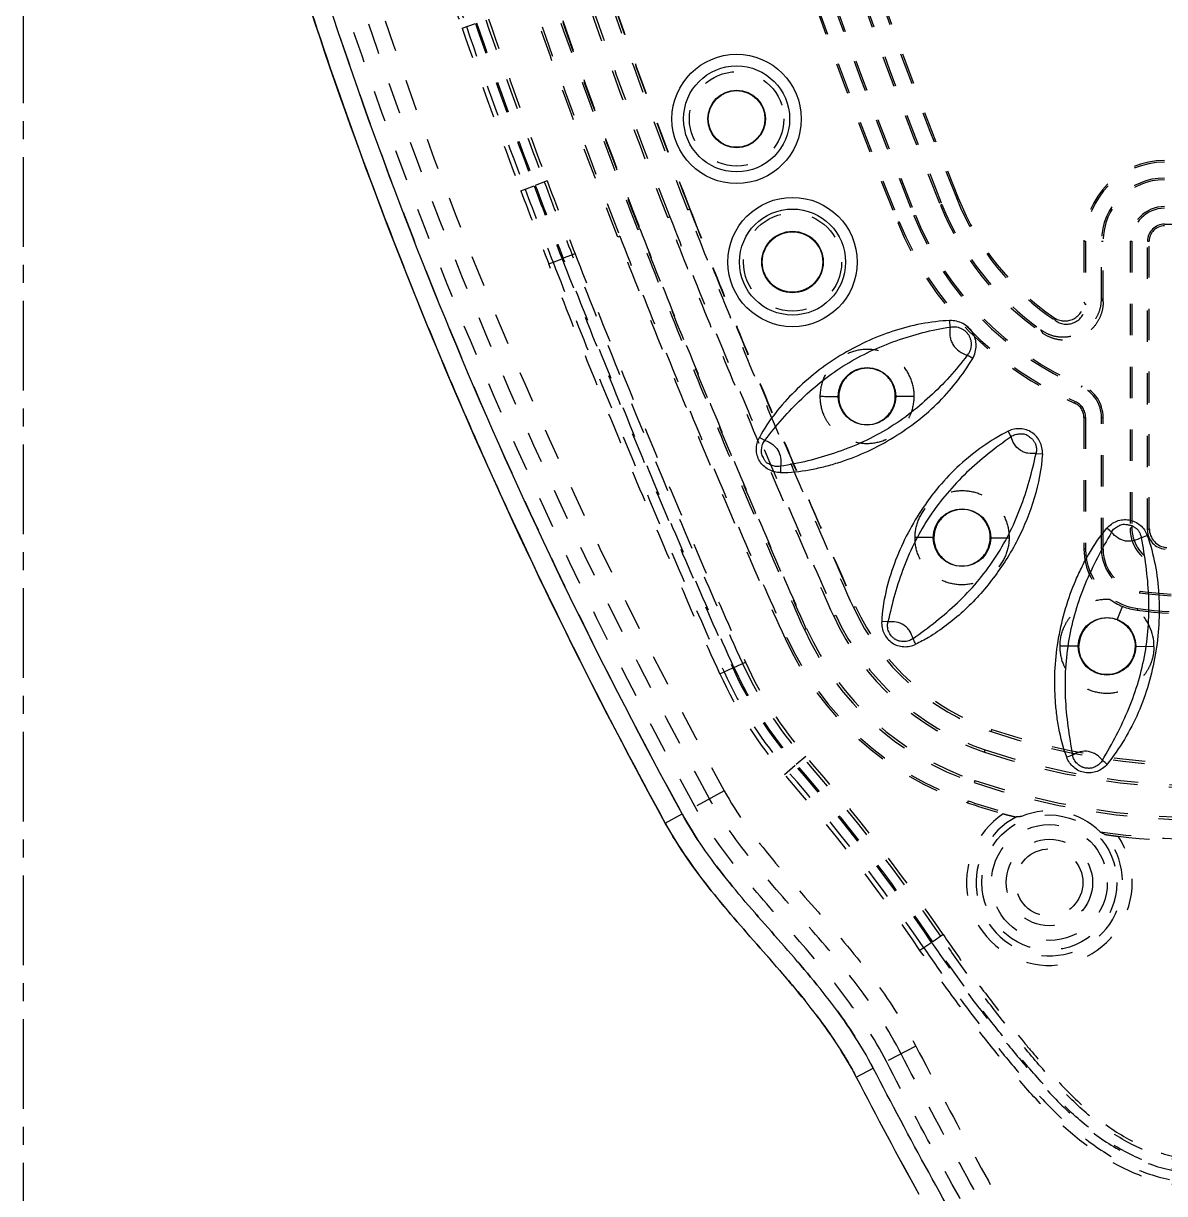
# Model space of a CAD drawing. Header units: millimetres. Extents: x 629 to 2024, y -4394 to 1386.
# Drawn here: x 1270 to 1329.4, y 0.1 to 61.1 of the extents above; entities that cross this region are included whole.
import ezdxf

# ---------------------------------------------------------------- set-up
doc = ezdxf.new("R2010")
doc.units = ezdxf.units.MM
doc.header["$LTSCALE"] = 16.335
doc.linetypes.add('CENTER', pattern=[0.6, 0.375, -0.075, 0.075, -0.075])
doc.linetypes.add('HIDDEN', pattern=[0.2, 0.1, -0.1])
doc.layers.get('0').update_dxf_attribs({"linetype": 'CONTINUOUS'})
doc.layers.add('DEFAULT_2', color=8, linetype='HIDDEN')

msp = doc.modelspace()

# ---------------------------------------------------------------- linework, layer by layer
at = {"color": 1, "linetype": 'CENTER', "ltscale": 0.762963}
msp.add_line((1269.995, -17.882, 0), (1269.995, 208.118), dxfattribs=at)
at = {"color": 7, "linetype": 'Continuous'}
for p, q in [((1318.249, 45.25), (1318.239, 45.584)), ((1319.428, 43.613), (1319.138, 43.778)), ((1312.453, 41.638), (1312.424, 41.638)), ((1315.395, 41.638), (1315.424, 41.638)), ((1321.421, 39.538), (1321.278, 39.832)), ((1308.608, 39.347), (1308.316, 39.504)), ((1322.726, 38.669), (1323.053, 38.652)), ((1309.417, 38.005), (1309.42, 37.674)), ((1326.654, 34.563), (1326.406, 34.772)), ((1317.403, 34.284), (1317.369, 34.284)), ((1320.336, 34.284), (1320.369, 34.284)), ((1328.208, 34.291), (1328.512, 34.404)), ((1315.012, 29.9), (1314.685, 29.917)), ((1324.953, 28.631), (1324.916, 28.631)), ((1327.88, 28.631), (1327.916, 28.631)), ((1324.625, 22.97), (1324.32, 22.858)), ((1303.313, 19.619), (1303.416, 19.431)), ((1303.416, 19.431), (1304.293, 19.911)), ((1313.361, 6.203), (1314.249, 6.662))]:
    msp.add_line(p, q, dxfattribs=at)
for centre, radius in [((1307.131, 56.084), 3.366), ((1307.131, 56.084), 2.76), ((1307.131, 56.084), 1.501), ((1307.131, 56.084), 1.475), ((1310.042, 48.633), 3.366), ((1310.042, 48.633), 2.76), ((1310.042, 48.633), 1.6), ((1310.042, 48.633), 1.573), ((1313.924, 41.638), 1.5), ((1318.869, 34.284), 1.5), ((1326.416, 28.63), 1.5)]:
    msp.add_circle(centre, radius, dxfattribs=at)
for centre, radius, start, end in [((1517.427, 138.406), 244.782, 197.16485, 201.0437), ((1522.253, 140.251), 249.949, 201.04116, 203.76382), ((1525.572, 141.706), 253.573, 203.76254, 204.92152), ((1530.9, 144.231), 259.468, 204.93142, 208.70222), ((1537.666, 122.183), 252.515, 207.34207, 208.90822), ((1533.457, 119.935), 247.744, 207.32712, 208.92344), ((1533.362, 119.882), 247.636, 207.32651, 208.92489)]:
    msp.add_arc(centre, radius, start, end, dxfattribs=at)
for points, knots in [([(1304.293, 19.911), (1300.217, 27.345), (1292.779, 42.615), (1286.932, 58.567), (1284.439, 66.669)], [0, 0, 0, 0, 0.500022, 1, 1, 1, 1]), ([(1318.239, 45.584), (1317.736, 45.569), (1316.729, 45.446), (1315.263, 45.058), (1313.852, 44.503), (1312.515, 43.787), (1311.27, 42.923), (1310.134, 41.918), (1309.122, 40.789), (1308.555, 39.948), (1308.316, 39.504)], [0, 0, 0, 0, 0.124917, 0.250077, 0.375018, 0.500004, 0.624988, 0.749924, 0.875093, 1, 1, 1, 1]), ([(1308.608, 39.347), (1309.176, 40.128), (1310.47, 41.579), (1312.752, 43.404), (1315.413, 44.613), (1317.294, 45.102), (1318.249, 45.25)], [0, 0, 0, 0, 0.249933, 0.5, 0.750055, 1, 1, 1, 1]), ([(1318.249, 45.25), (1318.228, 45.097), (1318.218, 44.859), (1318.286, 44.55), (1318.422, 44.258), (1318.704, 43.965), (1318.992, 43.829), (1319.138, 43.778)], [0, 0, 0, 0, 0.245826, 0.372315, 0.500612, 0.754168, 1, 1, 1, 1]), ([(1319.428, 43.613), (1319.542, 43.814), (1319.665, 44.284), (1319.483, 44.99), (1318.944, 45.481), (1318.471, 45.591), (1318.239, 45.584)], [0, 0, 0, 0, 0.24994, 0.499915, 0.749846, 1, 1, 1, 1]), ([(1318.249, 45.25), (1318.295, 45.258), (1318.388, 45.268), (1318.529, 45.267), (1318.667, 45.24), (1318.797, 45.187), (1318.922, 45.125), (1319.02, 45.059), (1319.086, 44.994), (1319.132, 44.941), (1319.176, 44.886), (1319.206, 44.849), (1319.215, 44.828)], [0, 0, 0, 0, 0.124911, 0.250137, 0.374824, 0.500001, 0.624965, 0.749911, 0.812441, 0.874921, 0.937465, 1, 1, 1, 1]), ([(1319.215, 44.828), (1319.23, 44.81), (1319.248, 44.766), (1319.276, 44.702), (1319.301, 44.637), (1319.329, 44.548), (1319.34, 44.431), (1319.338, 44.291), (1319.326, 44.175), (1319.305, 44.083), (1319.272, 43.996), (1319.218, 43.892), (1319.166, 43.814), (1319.138, 43.778)], [0, 0, 0, 0, 0.062536, 0.125081, 0.18751, 0.250013, 0.374962, 0.499884, 0.625079, 0.687479, 0.749914, 0.87514, 1, 1, 1, 1]), ([(1319.138, 43.778), (1318.561, 43.002), (1317.249, 41.568), (1314.94, 39.776), (1312.26, 38.61), (1310.373, 38.143), (1309.417, 38.005)], [0, 0, 0, 0, 0.249943, 0.5, 0.750067, 1, 1, 1, 1]), ([(1309.42, 37.674), (1309.924, 37.674), (1310.681, 37.757), (1311.667, 37.972), (1312.639, 38.243), (1313.821, 38.691), (1315.166, 39.39), (1316.424, 40.237), (1317.577, 41.222), (1318.593, 42.348), (1319.168, 43.181), (1319.428, 43.613)], [0, 0, 0, 0, 0.124888, 0.187536, 0.250094, 0.375001, 0.499959, 0.625002, 0.749994, 0.87502, 1, 1, 1, 1]), ([(1315.395, 41.638), (1315.397, 41.829), (1315.322, 42.215), (1314.996, 42.704), (1314.506, 43.029), (1313.929, 43.142), (1313.353, 43.026), (1312.945, 42.754), (1312.699, 42.457), (1312.515, 42.12), (1312.455, 41.829), (1312.453, 41.638)], [0, 0, 0, 0, 0.124895, 0.249769, 0.374657, 0.499589, 0.624526, 0.749473, 0.812231, 0.875021, 1, 1, 1, 1]), ([(1312.453, 41.638), (1312.452, 41.447), (1312.526, 41.06), (1312.852, 40.571), (1313.342, 40.246), (1313.919, 40.134), (1314.495, 40.25), (1314.904, 40.522), (1315.15, 40.818), (1315.334, 41.156), (1315.394, 41.447), (1315.395, 41.638)], [0, 0, 0, 0, 0.124912, 0.24979, 0.374693, 0.499628, 0.624565, 0.74952, 0.812272, 0.875043, 1, 1, 1, 1]), ([(1321.278, 39.832), (1320.361, 39.362), (1319.073, 38.459), (1317.645, 36.963), (1316.718, 35.715), (1315.942, 34.369), (1315.315, 32.948), (1314.862, 31.461), (1314.709, 30.433), (1314.685, 29.917)], [0, 0, 0, 0, 0.249618, 0.374694, 0.499739, 0.624811, 0.749834, 0.87501, 1, 1, 1, 1]), ([(1323.053, 38.652), (1323.064, 38.865), (1322.976, 39.301), (1322.545, 39.812), (1321.907, 40.012), (1321.47, 39.925), (1321.278, 39.832)], [0, 0, 0, 0, 0.250148, 0.500068, 0.749968, 1, 1, 1, 1]), ([(1321.421, 39.538), (1321.451, 39.567), (1321.522, 39.616), (1321.642, 39.658), (1321.767, 39.68), (1321.893, 39.695), (1322.02, 39.703), (1322.146, 39.678), (1322.241, 39.629), (1322.312, 39.583), (1322.361, 39.543), (1322.413, 39.506), (1322.468, 39.475), (1322.518, 39.435), (1322.559, 39.386), (1322.593, 39.333), (1322.629, 39.28), (1322.666, 39.229), (1322.694, 39.171), (1322.711, 39.11), (1322.726, 39.048), (1322.737, 38.986), (1322.742, 38.901), (1322.74, 38.795), (1322.732, 38.711), (1322.726, 38.669)], [0, 0, 0, 0, 0.062305, 0.124813, 0.187353, 0.24988, 0.312354, 0.374744, 0.437217, 0.468481, 0.499747, 0.531007, 0.562268, 0.593521, 0.6248, 0.65607, 0.687348, 0.718718, 0.749824, 0.781212, 0.812567, 0.843747, 0.874983, 0.937499, 1, 1, 1, 1]), ([(1309.42, 37.674), (1309.207, 37.668), (1308.773, 37.781), (1308.361, 38.16), (1308.194, 38.56), (1308.148, 38.883), (1308.188, 39.206), (1308.267, 39.408), (1308.316, 39.504)], [0, 0, 0, 0, 0.248978, 0.497917, 0.623412, 0.74905, 0.87448, 1, 1, 1, 1]), ([(1309.417, 38.005), (1309.375, 37.997), (1309.291, 37.987), (1309.163, 37.993), (1309.038, 38.021), (1308.921, 38.073), (1308.826, 38.119), (1308.748, 38.152), (1308.691, 38.182), (1308.644, 38.225), (1308.61, 38.28), (1308.585, 38.338), (1308.548, 38.415), (1308.494, 38.507), (1308.444, 38.624), (1308.42, 38.75), (1308.43, 38.878), (1308.445, 39.004), (1308.486, 39.17), (1308.554, 39.281), (1308.608, 39.347)], [0, 0, 0, 0, 0.062496, 0.125043, 0.187541, 0.250043, 0.312534, 0.343724, 0.375089, 0.40622, 0.437614, 0.468834, 0.500059, 0.562611, 0.625114, 0.68757, 0.750096, 0.81263, 0.875187, 1, 1, 1, 1]), ([(1308.608, 39.347), (1308.751, 39.294), (1309.012, 39.167), (1309.308, 38.854), (1309.446, 38.447), (1309.438, 38.156), (1309.417, 38.005)], [0, 0, 0, 0, 0.266985, 0.500001, 0.733016, 1, 1, 1, 1]), ([(1321.421, 39.538), (1320.613, 38.964), (1319.039, 37.747), (1317.092, 35.466), (1315.741, 32.788), (1315.226, 30.867), (1315.012, 29.9)], [0, 0, 0, 0, 0.24994, 0.499998, 0.750058, 1, 1, 1, 1]), ([(1322.726, 38.669), (1322.586, 38.655), (1322.369, 38.656), (1322.089, 38.729), (1321.828, 38.864), (1321.572, 39.134), (1321.461, 39.403), (1321.421, 39.538)], [0, 0, 0, 0, 0.245986, 0.372428, 0.500613, 0.754012, 1, 1, 1, 1]), ([(1316.317, 29.031), (1317.124, 29.605), (1318.699, 30.821), (1320.647, 33.102), (1321.997, 35.78), (1322.512, 37.702), (1322.726, 38.669)], [0, 0, 0, 0, 0.249938, 0.499998, 0.750056, 1, 1, 1, 1]), ([(1323.053, 38.652), (1323.011, 37.871), (1322.701, 36.32), (1321.818, 34.133), (1320.547, 32.148), (1319.504, 30.967), (1318.922, 30.445)], [0, 0, 0, 0, 0.249972, 0.500016, 0.750018, 1, 1, 1, 1]), ([(1320.336, 34.284), (1320.337, 34.475), (1320.263, 34.862), (1319.94, 35.352), (1319.451, 35.68), (1318.874, 35.793), (1318.298, 35.676), (1317.891, 35.402), (1317.646, 35.105), (1317.464, 34.766), (1317.404, 34.475), (1317.403, 34.284)], [0, 0, 0, 0, 0.124918, 0.249815, 0.374698, 0.499637, 0.624553, 0.749488, 0.81223, 0.875017, 1, 1, 1, 1]), ([(1324.32, 22.858), (1324.139, 23.35), (1323.939, 24.115), (1323.784, 25.153), (1323.69, 26.198), (1323.688, 27.512), (1323.87, 29.077), (1324.231, 30.61), (1324.678, 31.845), (1325.122, 32.796), (1325.621, 33.719), (1326.069, 34.371), (1326.406, 34.772)], [0, 0, 0, 0, 0.124892, 0.187534, 0.250099, 0.375016, 0.499998, 0.624978, 0.749896, 0.812463, 0.875108, 1, 1, 1, 1]), ([(1326.406, 34.772), (1326.545, 34.935), (1326.908, 35.197), (1327.578, 35.271), (1328.182, 34.973), (1328.438, 34.605), (1328.512, 34.404)], [0, 0, 0, 0, 0.250085, 0.500065, 0.75001, 1, 1, 1, 1]), ([(1326.654, 34.563), (1326.672, 34.602), (1326.717, 34.676), (1326.839, 34.796), (1326.989, 34.883), (1327.14, 34.96), (1327.265, 35), (1327.372, 34.978), (1327.456, 34.966), (1327.52, 34.962), (1327.582, 34.944), (1327.644, 34.927), (1327.706, 34.913), (1327.767, 34.89), (1327.82, 34.855), (1327.872, 34.818), (1327.926, 34.783), (1327.978, 34.744), (1328.018, 34.694), (1328.055, 34.642), (1328.092, 34.589), (1328.131, 34.513), (1328.171, 34.414), (1328.197, 34.332), (1328.208, 34.291)], [0, 0, 0, 0, 0.062362, 0.124873, 0.249814, 0.312325, 0.374599, 0.437056, 0.468335, 0.499624, 0.530886, 0.562172, 0.593458, 0.62471, 0.656006, 0.687264, 0.718612, 0.749885, 0.781096, 0.812493, 0.843722, 0.874948, 0.93749, 1, 1, 1, 1]), ([(1317.403, 34.284), (1317.401, 34.093), (1317.475, 33.707), (1317.799, 33.217), (1318.287, 32.889), (1318.864, 32.775), (1319.44, 32.892), (1319.848, 33.166), (1320.092, 33.464), (1320.275, 33.803), (1320.334, 34.093), (1320.336, 34.284)], [0, 0, 0, 0, 0.12492, 0.249817, 0.3747, 0.499638, 0.624554, 0.749488, 0.812231, 0.875017, 1, 1, 1, 1]), ([(1326.654, 34.563), (1326.142, 33.697), (1325.187, 31.916), (1324.314, 28.999), (1324.144, 25.958), (1324.437, 23.959), (1324.625, 22.97)], [0, 0, 0, 0, 0.249942, 0.5, 0.750057, 1, 1, 1, 1]), ([(1326.178, 22.698), (1326.688, 23.565), (1327.645, 25.345), (1328.518, 28.263), (1328.688, 31.303), (1328.396, 33.303), (1328.208, 34.291)], [0, 0, 0, 0, 0.249939, 0.499998, 0.750055, 1, 1, 1, 1]), ([(1328.512, 34.404), (1328.686, 33.91), (1328.954, 32.892), (1329.145, 31.327), (1329.145, 29.751), (1328.961, 28.186), (1328.603, 26.652), (1328.074, 25.167), (1327.351, 23.765), (1326.751, 22.901), (1326.427, 22.489)], [0, 0, 0, 0, 0.124935, 0.25003, 0.374997, 0.499947, 0.624973, 0.749979, 0.874998, 1, 1, 1, 1]), ([(1328.208, 34.291), (1328.073, 34.215), (1327.804, 34.099), (1327.37, 34.08), (1326.969, 34.246), (1326.755, 34.446), (1326.654, 34.563)], [0, 0, 0, 0, 0.267416, 0.499999, 0.732584, 1, 1, 1, 1]), ([(1314.685, 29.917), (1314.674, 29.704), (1314.763, 29.268), (1315.193, 28.757), (1315.831, 28.557), (1316.268, 28.644), (1316.46, 28.736)], [0, 0, 0, 0, 0.250143, 0.500064, 0.749952, 1, 1, 1, 1]), ([(1315.361, 29.008), (1315.342, 29.017), (1315.309, 29.046), (1315.247, 29.102), (1315.17, 29.176), (1315.103, 29.285), (1315.051, 29.401), (1315.007, 29.52), (1314.988, 29.647), (1314.992, 29.774), (1315.003, 29.858), (1315.012, 29.9)], [0, 0, 0, 0, 0.062547, 0.125118, 0.250048, 0.375001, 0.499996, 0.625204, 0.749867, 0.875104, 1, 1, 1, 1]), ([(1316.317, 29.031), (1316.276, 29.166), (1316.192, 29.366), (1316.017, 29.596), (1315.791, 29.784), (1315.443, 29.916), (1315.152, 29.914), (1315.012, 29.9)], [0, 0, 0, 0, 0.245992, 0.372431, 0.500614, 0.754014, 1, 1, 1, 1]), ([(1318.922, 30.445), (1318.368, 29.939), (1317.567, 29.321), (1316.685, 28.845), (1316.46, 28.736)], [0, 0, 0, 0, 0.749718, 1, 1, 1, 1]), ([(1326.951, 30.004), (1326.732, 30.09), (1326.243, 30.154), (1325.558, 29.893), (1325.071, 29.345), (1324.953, 28.866), (1324.953, 28.631)], [0, 0, 0, 0, 0.249933, 0.499773, 0.749818, 1, 1, 1, 1]), ([(1326.951, 30.004), (1327.087, 29.951), (1327.345, 29.801), (1327.646, 29.473), (1327.837, 29.071), (1327.88, 28.777), (1327.88, 28.631)], [0, 0, 0, 0, 0.249965, 0.499982, 0.750022, 1, 1, 1, 1]), ([(1316.317, 29.031), (1316.249, 28.982), (1316.096, 28.904), (1315.884, 28.872), (1315.715, 28.877), (1315.611, 28.896), (1315.53, 28.922), (1315.473, 28.95), (1315.418, 28.981), (1315.379, 28.997), (1315.361, 29.008)], [0, 0, 0, 0, 0.249551, 0.499175, 0.624503, 0.750033, 0.812573, 0.87497, 0.937517, 1, 1, 1, 1]), ([(1316.46, 28.736), (1316.447, 28.761), (1316.4, 28.859), (1316.352, 28.957), (1316.317, 29.031)], [0, 0, 0, 0, 0.2544, 1, 1, 1, 1]), ([(1327.88, 28.631), (1327.879, 28.44), (1327.804, 28.054), (1327.477, 27.566), (1326.992, 27.235), (1326.415, 27.119), (1325.838, 27.233), (1325.351, 27.563), (1325.027, 28.053), (1324.953, 28.44), (1324.953, 28.631)], [0, 0, 0, 0, 0.12498, 0.249997, 0.374939, 0.499935, 0.62492, 0.749903, 0.874916, 1, 1, 1, 1]), ([(1326.178, 22.698), (1326.085, 22.806), (1325.927, 22.956), (1325.673, 23.098), (1325.389, 23.18), (1325.015, 23.16), (1324.748, 23.041), (1324.625, 22.97)], [0, 0, 0, 0, 0.246065, 0.372484, 0.500618, 0.75394, 1, 1, 1, 1]), ([(1326.427, 22.489), (1326.289, 22.326), (1325.924, 22.066), (1325.254, 21.99), (1324.651, 22.289), (1324.393, 22.657), (1324.32, 22.858)], [0, 0, 0, 0, 0.250048, 0.500065, 0.750036, 1, 1, 1, 1]), ([(1325.305, 22.285), (1325.284, 22.289), (1325.244, 22.304), (1325.183, 22.321), (1325.122, 22.341), (1325.045, 22.378), (1324.955, 22.437), (1324.829, 22.552), (1324.696, 22.722), (1324.64, 22.887), (1324.625, 22.97)], [0, 0, 0, 0, 0.062494, 0.125062, 0.187456, 0.250013, 0.375493, 0.500758, 0.750492, 1, 1, 1, 1]), ([(1326.178, 22.698), (1326.135, 22.625), (1326.026, 22.489), (1325.844, 22.374), (1325.686, 22.309), (1325.582, 22.283), (1325.497, 22.275), (1325.433, 22.277), (1325.369, 22.282), (1325.326, 22.281), (1325.305, 22.285)], [0, 0, 0, 0, 0.249503, 0.49924, 0.624503, 0.749991, 0.812551, 0.874937, 0.937505, 1, 1, 1, 1]), ([(1326.427, 22.489), (1326.406, 22.507), (1326.322, 22.576), (1326.24, 22.646), (1326.178, 22.698)], [0, 0, 0, 0, 0.254328, 1, 1, 1, 1]), ([(1314.249, 6.662), (1313.605, 7.908), (1312.033, 10.239), (1309.295, 13.385), (1306.551, 16.471), (1304.949, 18.716), (1304.293, 19.911)], [0, 0, 0, 0, 0.253413, 0.504665, 0.753653, 1, 1, 1, 1]), ([(1303.432, 19.402), (1304.119, 18.155), (1305.771, 15.84), (1308, 13.336), (1309.282, 11.873), (1309.65, 11.443)], [0, 0, 0, 0, 0.412557, 0.828298, 1, 1, 1, 1]), ([(1326.591, -14.538), (1326.308, -14.113), (1325.757, -13.253), (1324.934, -11.96), (1324.118, -10.661), (1323.04, -8.922), (1321.711, -6.738), (1319.628, -3.217), (1317.11, 1.234), (1315.189, 4.846), (1314.249, 6.662)], [0, 0, 0, 0, 0.062347, 0.124872, 0.187394, 0.249907, 0.37493, 0.499944, 0.749959, 1, 1, 1, 1])]:
    msp.add_open_spline(points, degree=3, knots=knots, dxfattribs=at)
for points in [[(1303.416, 19.431), (1299.323, 26.895), (1291.857, 42.224), (1285.987, 58.237), (1283.483, 66.375)], [(1313.361, 6.203), (1312.749, 7.386), (1311.24, 9.626), (1308.543, 12.725), (1305.767, 15.848), (1304.106, 18.172), (1303.416, 19.431)]]:
    msp.add_open_spline(points, degree=3, dxfattribs=at)
at = {"layer": 'DEFAULT_2', "color": 8, "linetype": 'HIDDEN'}
for p, q in [((1292.835, 60.816), (1293.531, 61.056)), ((1331.498, 53.832), (1329.416, 53.832)), ((1295.898, 52.34), (1296.587, 52.6)), ((1297.265, 52.856), (1296.65, 52.624)), ((1318.589, 51.938), (1318.67, 51.97)), ((1304.589, 51.351), (1304.703, 51.396)), ((1317.824, 51.628), (1317.743, 51.596)), ((1331.498, 51.432), (1329.416, 51.432)), ((1303.543, 50.944), (1303.657, 50.989)), ((1315.599, 50.729), (1315.518, 50.697)), ((1316.364, 51.039), (1316.445, 51.071)), ((1329.416, 50.607), (1331.498, 50.607)), ((1301.048, 49.973), (1300.95, 49.935)), ((1301.98, 50.336), (1302.094, 50.38)), ((1325.216, 49.719), (1325.304, 49.719)), ((1325.216, 49.719), (1325.216, 46.566)), ((1325.304, 49.719), (1325.304, 46.401)), ((1326.129, 46.733), (1326.129, 49.72)), ((1326.129, 49.719), (1326.216, 49.719)), ((1326.216, 46.565), (1326.216, 49.719)), ((1327.616, 49.719), (1327.704, 49.719)), ((1327.616, 49.719), (1327.616, 34.763)), ((1327.704, 49.719), (1327.704, 34.844)), ((1328.529, 49.719), (1328.616, 49.719)), ((1328.529, 34.683), (1328.529, 49.719)), ((1328.616, 34.764), (1328.616, 49.719)), ((1297.355, 48.537), (1298.042, 48.804)), ((1298.718, 49.067), (1298.105, 48.828)), ((1325.216, 46.566), (1325.304, 46.401)), ((1326.129, 46.732), (1326.216, 46.565)), ((1325.089, 42.124), (1325.123, 42.204)), ((1324.765, 41.365), (1324.731, 41.285)), ((1325.216, 40.549), (1325.304, 40.549)), ((1325.216, 40.549), (1325.216, 33.683)), ((1325.304, 40.549), (1325.304, 33.683)), ((1326.129, 40.549), (1326.216, 40.549)), ((1326.129, 33.683), (1326.129, 40.549)), ((1326.216, 33.683), (1326.216, 40.549)), ((1327.616, 34.763), (1327.704, 34.844)), ((1328.529, 34.683), (1328.616, 34.764)), ((1325.304, 33.683), (1325.216, 33.683)), ((1326.216, 33.683), (1326.129, 33.683)), ((1328.126, 31.414), (1328.137, 31.501)), ((1313.213, 30.659), (1313.324, 30.71)), ((1326.951, 30.004), (1327.229, 30.707)), ((1312.191, 30.195), (1312.302, 30.246)), ((1310.664, 29.502), (1310.775, 29.552)), ((1309.658, 29.045), (1309.753, 29.088)), ((1324.916, 28.631), (1323.971, 28.633)), ((1327.916, 28.631), (1328.862, 28.628)), ((1306.26, 27.197), (1306.931, 27.503)), ((1306.993, 27.531), (1307.591, 27.804)), ((1320.388, 24.189), (1320.427, 24.305)), ((1320.032, 23.125), (1320.07, 23.241)), ((1310.235, 22.488), (1310.732, 22.919)), ((1309.628, 21.961), (1310.184, 22.444)), ((1319.538, 21.65), (1319.499, 21.534)), ((1306.485, 21.113), (1304.966, 20.281)), ((1319.181, 20.586), (1319.148, 20.487)), ((1303.416, 19.431), (1303.432, 19.402)), ((1317.888, 13.623), (1317.345, 13.254)), ((1317.288, 13.215), (1316.679, 12.801)), ((1316.47, 7.811), (1314.931, 7.015))]:
    msp.add_line(p, q, dxfattribs=at)
for centre, radius in [((1307.131, 56.084), 2.457), ((1310.042, 48.633), 2.556), ((1323.416, 16.333), 3.517), ((1323.416, 16.333), 3.017), ((1323.416, 16.333), 2.25), ((1323.416, 16.333), 1.75)]:
    msp.add_circle(centre, radius, dxfattribs=at)
for centre, radius, start, end in [((1555.188, 148.045), 257.686, 188.56805, 202.10625), ((1555.188, 148.045), 256.286, 188.56805, 202.10682), ((1555.188, 148.045), 256.199, 188.56805, 202.10685), ((1555.188, 148.045), 255.373, 188.56805, 202.1072), ((1555.188, 148.045), 255.286, 188.56805, 202.10724), ((1555.188, 148.045), 258.686, 188.56805, 202.10586), ((1555.188, 148.045), 258.599, 188.56805, 202.10589), ((1555.188, 148.045), 257.773, 188.56805, 202.10621), ((1519.693, 139.046), 239.968, 196.961, 199.02631), ((1516.885, 138.136), 236.779, 196.94853, 199.03959), ((1584.34, 161.354), 307.619, 199.02893, 200.7036), ((1584.34, 161.354), 307.551, 199.02893, 200.70361), ((1588.893, 163.009), 311.895, 199.04382, 200.69249), ((1588.893, 163.009), 311.738, 199.04385, 200.6925), ((1579.578, 159.643), 303.295, 199.01664, 200.71925), ((1579.578, 159.643), 303.058, 199.01666, 200.7193), ((1329.416, 49.719), 4.2, 90.00073, 180), ((1329.416, 49.719), 4.113, 90.00076, 180), ((1329.416, 49.719), 3.287, 90.00082, 179.99917), ((1656.872, 188.51), 385.567, 200.66782, 201.27277), ((1656.88, 188.497), 385.071, 200.66562, 201.27057), ((1664.823, 191.565), 393.517, 200.6755, 201.26737), ((1664.823, 191.557), 393.015, 200.67439, 201.26625), ((1660.807, 190.019), 388.556, 200.67137, 201.26978), ((1329.416, 49.719), 3.2, 90.0017, 180), ((1660.806, 190.019), 390.017, 200.67134, 201.26975), ((1331.498, 57.123), 13.911, 201.88612, 236.14181), ((1331.498, 57.123), 13.824, 201.88542, 235.407), ((1331.498, 57.123), 14.824, 201.89303, 235.41093), ((1331.498, 57.123), 14.736, 201.89239, 234.65962), ((1329.416, 49.719), 1.8, 90.00219, 180), ((1329.416, 49.719), 1.713, 90.00234, 180), ((1331.498, 57.123), 17.224, 201.90845, 246.86536), ((1331.498, 57.123), 17.136, 201.90794, 246.86536), ((1331.498, 57.123), 16.311, 201.90299, 246.86536), ((1331.498, 57.123), 16.224, 201.90245, 246.86536), ((1329.416, 49.719), 0.887, 90.00402, 180), ((1329.416, 49.719), 0.8, 90.00455, 180), ((1324.217, 46.565), 0.999, 235.33091, 0.08223), ((1324.305, 46.4), 0.999, 236.07215, 0.07388), ((1324.416, 40.549), 1.713, 0, 66.86536), ((1324.416, 40.549), 1.8, 0, 66.86536), ((1313.222, 226.849), 185.213, 269.45857, 269.76244), ((1314.743, -129.398), 171.037, 89.45266, 89.78171), ((1324.416, 40.549), 0.8, 0, 66.86536), ((1324.416, 40.549), 0.887, 0, 66.86536), ((1329.615, 34.763), 1.999, 179.99173, 265.40289), ((1329.702, 34.844), 1.999, 179.99164, 265.60949), ((1329.616, 34.764), 0.999, 179.99039, 265.40573), ((1316.329, -51.546), 85.837, 89.28323, 89.93888), ((1321.408, 119.926), 85.648, 269.28251, 269.9396), ((1329.528, 34.683), 0.999, 179.99049, 265.20066), ((1328.416, 33.683), 3.2, 180, 234.32981), ((1328.416, 33.683), 3.113, 180, 262.70716), ((1328.416, 33.683), 2.287, 180, 262.70716), ((1328.416, 33.683), 2.2, 180, 262.70716), ((1328.37, 33.565), 3.077, 233.75194, 262.95175), ((1331.416, 57.125), 25.92, 262.70716, 277.29284), ((1331.416, 57.125), 25.833, 262.70716, 277.29284), ((1324.23, 35.663), 12.1, 204.42709, 251.48706), ((1324.23, 35.663), 11.978, 204.42709, 251.48706), ((1326.403, 28.635), 2.46, 359.85596, 49.73718), ((1331.416, 57.125), 26.833, 262.6692, 277.33067), ((1331.416, 57.125), 26.746, 262.70716, 277.29284), ((1324.23, 35.663), 13.222, 204.42709, 251.48706), ((1324.23, 35.663), 13.1, 204.42709, 251.48706), ((1324.23, 35.663), 14.9, 204.42709, 251.48706), ((1324.23, 35.663), 14.778, 204.42709, 251.48706), ((1324.23, 35.663), 16.005, 204.42709, 251.48706), ((1324.23, 35.663), 15.9, 204.42709, 251.48706), ((1326.06, 36.228), 21.026, 204.51686, 220.96447), ((1326.06, 36.228), 20.957, 204.51686, 220.96447), ((1326.06, 36.228), 20.458, 204.51686, 220.96447), ((1326.06, 36.228), 20.3, 204.51686, 220.96447), ((1326.06, 36.228), 21.762, 204.51686, 220.96447), ((1326.06, 36.228), 21.525, 204.51686, 220.96447), ((1331.416, 57.125), 34.733, 251.48706, 288.51331), ((1331.416, 57.125), 34.611, 251.48706, 288.51331), ((1331.416, 57.125), 35.733, 251.48706, 288.51331), ((1235.446, -42.443), 99.542, 34.21863, 40.96447), ((1235.446, -42.443), 99.7, 34.21863, 40.96447), ((1331.416, 57.125), 35.855, 251.48706, 288.51331), ((1235.446, -42.443), 98.238, 34.21863, 40.96447), ((1235.446, -42.443), 98.475, 34.21863, 40.96447), ((1235.446, -42.443), 98.974, 34.21863, 40.96447), ((1235.446, -42.443), 99.043, 34.21863, 40.96447), ((1331.416, 57.125), 37.533, 251.48706, 288.51331), ((1331.416, 57.125), 37.411, 251.48706, 288.51331), ((1331.416, 57.125), 38.638, 251.48706, 254.37694), ((1331.416, 57.125), 38.533, 251.48706, 255.80939), ((1323.416, 16.333), 4.315, 123.88424, 33.92416), ((1323.416, 16.333), 3.815, 116.59623, 41.21217), ((1322.633, 10.99), 8.803, 94.31883, 96.02862), ((1323.416, 16.333), 3.727, 44.97397, 112.83443), ((1322.076, 11), 8.905, 61.78636, 63.47671), ((1331.416, 57.125), 38.533, 261.99901, 278.00099), ((1331.416, 57.125), 38.638, 263.43146, 276.56854)]:
    msp.add_arc(centre, radius, start, end, dxfattribs=at)
for points, knots in [([(1304.589, 51.351), (1302.672, 56.278), (1300.239, 62.899), (1298.102, 69.616), (1297.589, 71.302)], [0, 0, 0, 0, 0.749982, 1, 1, 1, 1]), ([(1297.689, 71.333), (1298.202, 69.648), (1300.339, 62.932), (1302.77, 56.314), (1304.687, 51.389)], [0, 0, 0, 0, 0.250018, 1, 1, 1, 1]), ([(1297.706, 71.338), (1298.219, 69.653), (1300.355, 62.938), (1302.787, 56.32), (1304.703, 51.396)], [0, 0, 0, 0, 0.250019, 1, 1, 1, 1]), ([(1303.543, 50.944), (1301.619, 55.891), (1299.176, 62.538), (1297.03, 69.283), (1296.515, 70.976)], [0, 0, 0, 0, 0.749982, 1, 1, 1, 1]), ([(1296.632, 71.011), (1297.147, 69.319), (1299.292, 62.577), (1301.733, 55.933), (1303.657, 50.989)], [0, 0, 0, 0, 0.250018, 1, 1, 1, 1]), ([(1300.95, 49.935), (1299.006, 54.931), (1296.54, 61.644), (1294.373, 68.456), (1293.853, 70.166)], [0, 0, 0, 0, 0.749982, 1, 1, 1, 1]), ([(1293.953, 70.196), (1294.473, 68.487), (1296.639, 61.678), (1299.105, 54.967), (1301.048, 49.973)], [0, 0, 0, 0, 0.250018, 1, 1, 1, 1]), ([(1301.98, 50.336), (1300.043, 55.312), (1297.587, 61.999), (1295.428, 68.784), (1294.91, 70.487)], [0, 0, 0, 0, 0.749982, 1, 1, 1, 1]), ([(1302.077, 50.374), (1300.142, 55.348), (1297.686, 62.033), (1295.528, 68.816), (1295.01, 70.518)], [0, 0, 0, 0, 0.749982, 1, 1, 1, 1]), ([(1295.027, 70.523), (1295.545, 68.821), (1297.703, 62.039), (1300.158, 55.354), (1302.094, 50.38)], [0, 0, 0, 0, 0.250019, 1, 1, 1, 1]), ([(1305.726, 20.697), (1301.676, 28.082), (1294.286, 43.253), (1288.477, 59.101), (1286, 67.15)], [0, 0, 0, 0, 0.500034, 1, 1, 1, 1]), ([(1286.828, 67.405), (1289.296, 59.383), (1295.085, 43.591), (1302.45, 28.473), (1306.485, 21.113)], [0, 0, 0, 0, 0.499977, 1, 1, 1, 1]), ([(1284.439, 66.669), (1286.932, 58.567), (1292.779, 42.615), (1300.217, 27.345), (1304.293, 19.911)], [0, 0, 0, 0, 0.499978, 1, 1, 1, 1]), ([(1304.966, 20.281), (1300.903, 27.691), (1293.487, 42.915), (1287.658, 58.818), (1285.173, 66.895)], [0, 0, 0, 0, 0.499995, 1, 1, 1, 1]), ([(1313.213, 30.659), (1312.44, 32.36), (1310.949, 35.787), (1308.775, 40.953), (1306.646, 46.138), (1305.267, 49.61), (1304.589, 51.351)], [0, 0, 0, 0, 0.249998, 0.500002, 0.75, 1, 1, 1, 1]), ([(1304.687, 51.389), (1305.364, 49.648), (1306.745, 46.174), (1308.875, 40.987), (1311.048, 35.823), (1312.538, 32.4), (1313.308, 30.703)], [0, 0, 0, 0, 0.25006, 0.50034, 0.750541, 1, 1, 1, 1]), ([(1304.703, 51.396), (1305.38, 49.655), (1306.76, 46.184), (1308.533, 41.864), (1309.976, 38.419), (1311.433, 34.979), (1312.552, 32.411), (1313.324, 30.71)], [0, 0, 0, 0, 0.249999, 0.499997, 0.624997, 0.750002, 1, 1, 1, 1]), ([(1312.191, 30.195), (1311.416, 31.901), (1309.921, 35.337), (1307.741, 40.517), (1305.606, 45.716), (1304.223, 49.199), (1303.543, 50.944)], [0, 0, 0, 0, 0.249998, 0.500002, 0.75, 1, 1, 1, 1]), ([(1303.657, 50.989), (1304.336, 49.243), (1305.72, 45.762), (1307.854, 40.565), (1310.033, 35.386), (1311.528, 31.951), (1312.302, 30.246)], [0, 0, 0, 0, 0.25, 0.499998, 0.750002, 1, 1, 1, 1]), ([(1301.048, 49.973), (1301.732, 48.216), (1303.124, 44.711), (1305.273, 39.478), (1307.467, 34.263), (1308.973, 30.805), (1309.753, 29.088)], [0, 0, 0, 0, 0.25, 0.499998, 0.750002, 1, 1, 1, 1]), ([(1310.664, 29.502), (1309.886, 31.214), (1308.384, 34.664), (1306.195, 39.866), (1304.051, 45.086), (1302.662, 48.583), (1301.98, 50.336)], [0, 0, 0, 0, 0.249998, 0.500002, 0.75, 1, 1, 1, 1]), ([(1310.759, 29.545), (1309.981, 31.258), (1308.479, 34.708), (1306.291, 39.908), (1304.148, 45.126), (1302.759, 48.621), (1302.077, 50.374)], [0, 0, 0, 0, 0.250121, 0.50008, 0.750014, 1, 1, 1, 1]), ([(1302.094, 50.38), (1302.776, 48.628), (1304.165, 45.132), (1305.95, 40.783), (1307.403, 37.314), (1308.87, 33.851), (1309.997, 31.264), (1310.775, 29.552)], [0, 0, 0, 0, 0.249999, 0.499997, 0.624997, 0.750002, 1, 1, 1, 1]), ([(1309.658, 29.045), (1308.878, 30.762), (1307.371, 34.221), (1305.177, 39.437), (1303.027, 44.672), (1301.634, 48.178), (1300.95, 49.935)], [0, 0, 0, 0, 0.249998, 0.500002, 0.75, 1, 1, 1, 1]), ([(1298.042, 48.804), (1298.739, 47.011), (1300.161, 43.436), (1302.355, 38.098), (1304.594, 32.779), (1306.132, 29.253), (1306.931, 27.503)], [0, 0, 0, 0, 0.250008, 0.500035, 0.750063, 1, 1, 1, 1]), ([(1306.993, 27.531), (1306.194, 29.282), (1304.655, 32.808), (1302.417, 38.126), (1300.224, 43.462), (1298.803, 47.036), (1298.105, 48.828)], [0, 0, 0, 0, 0.250065, 0.500038, 0.750012, 1, 1, 1, 1]), ([(1307.447, 27.739), (1306.65, 29.485), (1305.114, 33.006), (1302.878, 38.318), (1300.687, 43.649), (1299.268, 47.219), (1298.571, 49.01)], [0, 0, 0, 0, 0.249873, 0.499927, 0.749981, 1, 1, 1, 1]), ([(1298.718, 49.067), (1299.414, 47.277), (1300.833, 43.709), (1303.022, 38.38), (1305.258, 33.071), (1306.794, 29.551), (1307.591, 27.804)], [0, 0, 0, 0, 0.25, 0.499997, 0.750002, 1, 1, 1, 1]), ([(1306.26, 27.197), (1305.461, 28.951), (1303.919, 32.484), (1301.676, 37.812), (1299.478, 43.159), (1298.054, 46.741), (1297.355, 48.537)], [0, 0, 0, 0, 0.249998, 0.500003, 0.75, 1, 1, 1, 1]), ([(1297.577, 48.623), (1298.275, 46.828), (1299.698, 43.249), (1301.894, 37.906), (1304.136, 32.58), (1305.677, 29.049), (1306.476, 27.296)], [0, 0, 0, 0, 0.249977, 0.499925, 0.749872, 1, 1, 1, 1]), ([(1322.974, 45.102), (1323.122, 44.997), (1323.449, 44.826), (1323.989, 44.712), (1324.54, 44.749), (1325.06, 44.933), (1325.511, 45.251), (1325.86, 45.68), (1326.079, 46.186), (1326.129, 46.552), (1326.129, 46.733)], [0, 0, 0, 0, 0.12499, 0.250023, 0.375007, 0.5, 0.624993, 0.749976, 0.87501, 1, 1, 1, 1]), ([(1326.216, 46.566), (1326.216, 46.385), (1326.167, 46.022), (1325.95, 45.518), (1325.606, 45.091), (1325.159, 44.772), (1324.643, 44.585), (1324.096, 44.544), (1323.558, 44.651), (1323.231, 44.817), (1323.082, 44.92)], [0, 0, 0, 0, 0.12499, 0.250024, 0.375007, 0.5, 0.624994, 0.749977, 0.87501, 1, 1, 1, 1]), ([(1323.747, 45.571), (1323.739, 45.586), (1323.717, 45.62), (1323.688, 45.68), (1323.662, 45.721), (1323.649, 45.743)], [0, 0, 0, 0, 0.258838, 0.616712, 1, 1, 1, 1]), ([(1323.083, 44.919), (1323.073, 44.936), (1323.048, 44.971), (1323.018, 45.036), (1322.988, 45.078), (1322.974, 45.102)], [0, 0, 0, 0, 0.267135, 0.609022, 1, 1, 1, 1]), ([(1316.378, 41.631), (1316.382, 41.95), (1316.255, 42.595), (1315.714, 43.412), (1314.898, 43.958), (1313.936, 44.15), (1313.133, 43.99), (1312.564, 43.69), (1312.067, 43.283), (1311.604, 42.608), (1311.472, 41.963), (1311.471, 41.644)], [0, 0, 0, 0, 0.124919, 0.249777, 0.374677, 0.499603, 0.624555, 0.687318, 0.750072, 0.875052, 1, 1, 1, 1]), ([(1311.471, 41.644), (1311.468, 41.326), (1311.561, 40.839), (1311.865, 40.273), (1312.17, 39.898), (1312.542, 39.589), (1313.109, 39.287), (1313.913, 39.125), (1314.716, 39.286), (1315.285, 39.586), (1315.659, 39.892), (1315.967, 40.265), (1316.277, 40.827), (1316.377, 41.312), (1316.378, 41.631)], [0, 0, 0, 0, 0.124694, 0.187343, 0.250004, 0.312622, 0.375276, 0.499993, 0.624705, 0.687349, 0.749977, 0.812655, 0.8753, 1, 1, 1, 1]), ([(1316.421, 34.291), (1316.421, 34.61), (1316.553, 35.254), (1317.103, 36.065), (1317.918, 36.61), (1318.881, 36.802), (1319.843, 36.609), (1320.657, 36.06), (1321.197, 35.242), (1321.323, 34.596), (1321.318, 34.278)], [0, 0, 0, 0, 0.124997, 0.25002, 0.374994, 0.499995, 0.624999, 0.74996, 0.875018, 1, 1, 1, 1]), ([(1321.318, 34.278), (1321.317, 33.959), (1321.185, 33.315), (1320.635, 32.504), (1319.82, 31.958), (1318.858, 31.767), (1317.896, 31.96), (1317.082, 32.509), (1316.542, 33.327), (1316.416, 33.972), (1316.421, 34.291)], [0, 0, 0, 0, 0.124998, 0.25002, 0.374995, 0.499995, 0.624999, 0.749959, 0.875017, 1, 1, 1, 1]), ([(1323.971, 28.633), (1323.966, 28.963), (1324.077, 29.464), (1324.398, 30.045), (1324.723, 30.424), (1325.119, 30.731), (1325.714, 31.024), (1326.221, 31.101), (1326.55, 31.084)], [0, 0, 0, 0, 0.249395, 0.374634, 0.499921, 0.625267, 0.75056, 1, 1, 1, 1]), ([(1327.992, 30.511), (1327.999, 30.517), (1328.011, 30.529), (1328.017, 30.552), (1328.018, 30.574), (1328.02, 30.588), (1328.021, 30.596)], [0, 0, 0, 0, 0.28618, 0.526421, 0.763321, 1, 1, 1, 1]), ([(1328.862, 28.628), (1328.861, 28.468), (1328.83, 28.147), (1328.691, 27.684), (1328.46, 27.258), (1328.154, 26.884), (1327.782, 26.575), (1327.216, 26.272), (1326.412, 26.109), (1325.609, 26.272), (1325.042, 26.576), (1324.671, 26.886), (1324.366, 27.262), (1324.063, 27.828), (1323.969, 28.314), (1323.971, 28.633)], [0, 0, 0, 0, 0.0626, 0.125232, 0.18787, 0.250524, 0.313089, 0.375685, 0.500297, 0.624905, 0.687514, 0.750112, 0.812766, 0.875384, 1, 1, 1, 1]), ([(1306.485, 21.113), (1307.142, 19.915), (1308.797, 17.692), (1311.561, 14.607), (1314.285, 11.422), (1315.823, 9.06), (1316.47, 7.811)], [0, 0, 0, 0, 0.246113, 0.495345, 0.746816, 1, 1, 1, 1]), ([(1314.931, 7.015), (1314.302, 8.231), (1312.779, 10.538), (1310.071, 13.671), (1307.298, 16.782), (1305.64, 19.052), (1304.966, 20.281)], [0, 0, 0, 0, 0.247062, 0.496036, 0.747003, 1, 1, 1, 1]), ([(1315.7, 7.413), (1315.048, 8.672), (1313.489, 11.04), (1310.744, 14.218), (1307.999, 17.297), (1306.375, 19.513), (1305.726, 20.697)], [0, 0, 0, 0, 0.255627, 0.508024, 0.756533, 1, 1, 1, 1]), ([(1304.293, 19.911), (1304.948, 18.716), (1306.549, 16.47), (1309.295, 13.385), (1312.035, 10.239), (1313.605, 7.907), (1314.249, 6.662)], [0, 0, 0, 0, 0.246296, 0.495328, 0.746654, 1, 1, 1, 1]), ([(1321.011, 19.915), (1321.085, 19.894), (1321.229, 19.855), (1321.404, 19.81), (1321.532, 19.78), (1321.61, 19.761), (1321.667, 19.751), (1321.698, 19.743), (1321.708, 19.744)], [0, 0, 0, 0, 0.322073, 0.622567, 0.75622, 0.870987, 0.957065, 1, 1, 1, 1]), ([(1326.286, 18.846), (1326.295, 18.842), (1326.327, 18.837), (1326.383, 18.825), (1326.463, 18.813), (1326.592, 18.792), (1326.772, 18.768), (1326.92, 18.75), (1326.996, 18.741)], [0, 0, 0, 0, 0.042919, 0.128968, 0.243748, 0.377401, 0.677914, 1, 1, 1, 1]), ([(1331.417, 1.766), (1330.66, 1.758), (1329.129, 2.003), (1327.035, 2.988), (1325.182, 4.397), (1323.535, 6.063), (1322.008, 7.856), (1320.532, 9.703), (1319.108, 11.592), (1318.201, 12.883), (1317.758, 13.535)], [0, 0, 0, 0, 0.121569, 0.244307, 0.368386, 0.493638, 0.619952, 0.746663, 0.87333, 1, 1, 1, 1]), ([(1317.888, 13.623), (1318.322, 12.985), (1319.209, 11.721), (1320.602, 9.871), (1321.805, 8.361), (1322.795, 7.177), (1323.812, 6.014), (1325.161, 4.63), (1326.995, 3.199), (1329.094, 2.175), (1330.646, 1.916), (1331.416, 1.923)], [0, 0, 0, 0, 0.125047, 0.250092, 0.375136, 0.437661, 0.500201, 0.625241, 0.750277, 0.875196, 1, 1, 1, 1]), ([(1331.416, 0.461), (1330.587, 0.454), (1328.918, 0.702), (1326.618, 1.711), (1324.587, 3.18), (1322.801, 4.927), (1321.172, 6.818), (1319.61, 8.763), (1318.104, 10.753), (1317.147, 12.114), (1316.679, 12.801)], [0, 0, 0, 0, 0.124733, 0.249591, 0.374573, 0.499628, 0.624717, 0.749811, 0.874905, 1, 1, 1, 1]), ([(1316.875, 12.935), (1317.332, 12.263), (1318.265, 10.935), (1319.733, 8.992), (1321.256, 7.089), (1322.847, 5.23), (1324.593, 3.489), (1326.595, 1.999), (1328.892, 0.951), (1330.577, 0.691), (1331.417, 0.698)], [0, 0, 0, 0, 0.123518, 0.247037, 0.370524, 0.494413, 0.619262, 0.745171, 0.872147, 1, 1, 1, 1]), ([(1317.288, 13.215), (1317.742, 12.549), (1318.669, 11.229), (1320.127, 9.298), (1321.639, 7.41), (1323.208, 5.575), (1324.914, 3.874), (1326.844, 2.437), (1329.031, 1.438), (1330.626, 1.191), (1331.416, 1.198)], [0, 0, 0, 0, 0.125828, 0.251656, 0.377503, 0.503133, 0.628221, 0.752737, 0.876639, 1, 1, 1, 1]), ([(1331.416, 1.266), (1330.609, 1.259), (1328.986, 1.518), (1326.781, 2.554), (1324.857, 4.015), (1323.171, 5.72), (1321.624, 7.537), (1320.137, 9.397), (1318.703, 11.298), (1317.791, 12.597), (1317.345, 13.254)], [0, 0, 0, 0, 0.126452, 0.252452, 0.377925, 0.502829, 0.627251, 0.751488, 0.875745, 1, 1, 1, 1]), ([(1309.65, 11.443), (1310.174, 10.831), (1310.723, 10.167), (1311.243, 9.486), (1311.28, 9.437)], [0, 0, 0, 0, 0.929023, 1, 1, 1, 1]), ([(1327.951, -13.633), (1327.672, -13.212), (1327.125, -12.359), (1326.309, -11.076), (1325.498, -9.786), (1324.428, -8.06), (1323.108, -5.891), (1321.04, -2.396), (1318.54, 2.023), (1316.634, 5.61), (1315.7, 7.413)], [0, 0, 0, 0, 0.062233, 0.124772, 0.187307, 0.249831, 0.374873, 0.4999, 0.749925, 1, 1, 1, 1]), ([(1316.47, 7.811), (1317.399, 6.015), (1319.298, 2.443), (1321.788, -1.959), (1323.848, -5.44), (1325.162, -7.6), (1326.228, -9.319), (1327.035, -10.604), (1327.849, -11.883), (1328.393, -12.734), (1328.673, -13.154)], [0, 0, 0, 0, 0.250042, 0.500055, 0.625071, 0.750096, 0.812611, 0.87513, 0.937651, 1, 1, 1, 1]), ([(1327.23, -14.113), (1326.947, -13.687), (1326.398, -12.828), (1325.576, -11.538), (1324.763, -10.244), (1323.69, -8.512), (1322.366, -6.336), (1320.29, -2.828), (1317.781, 1.606), (1315.868, 5.205), (1314.931, 7.015)], [0, 0, 0, 0, 0.062633, 0.125115, 0.187598, 0.250088, 0.375068, 0.500057, 0.750039, 1, 1, 1, 1])]:
    msp.add_open_spline(points, degree=3, knots=knots, dxfattribs=at)
for points in [[(1311.28, 9.437), (1311.718, 8.86), (1312.135, 8.269), (1312.519, 7.663)], [(1312.519, 7.663), (1312.821, 7.186), (1313.104, 6.7), (1313.361, 6.203)]]:
    msp.add_open_spline(points, degree=3, dxfattribs=at)

doc.saveas('drawing.dxf')
